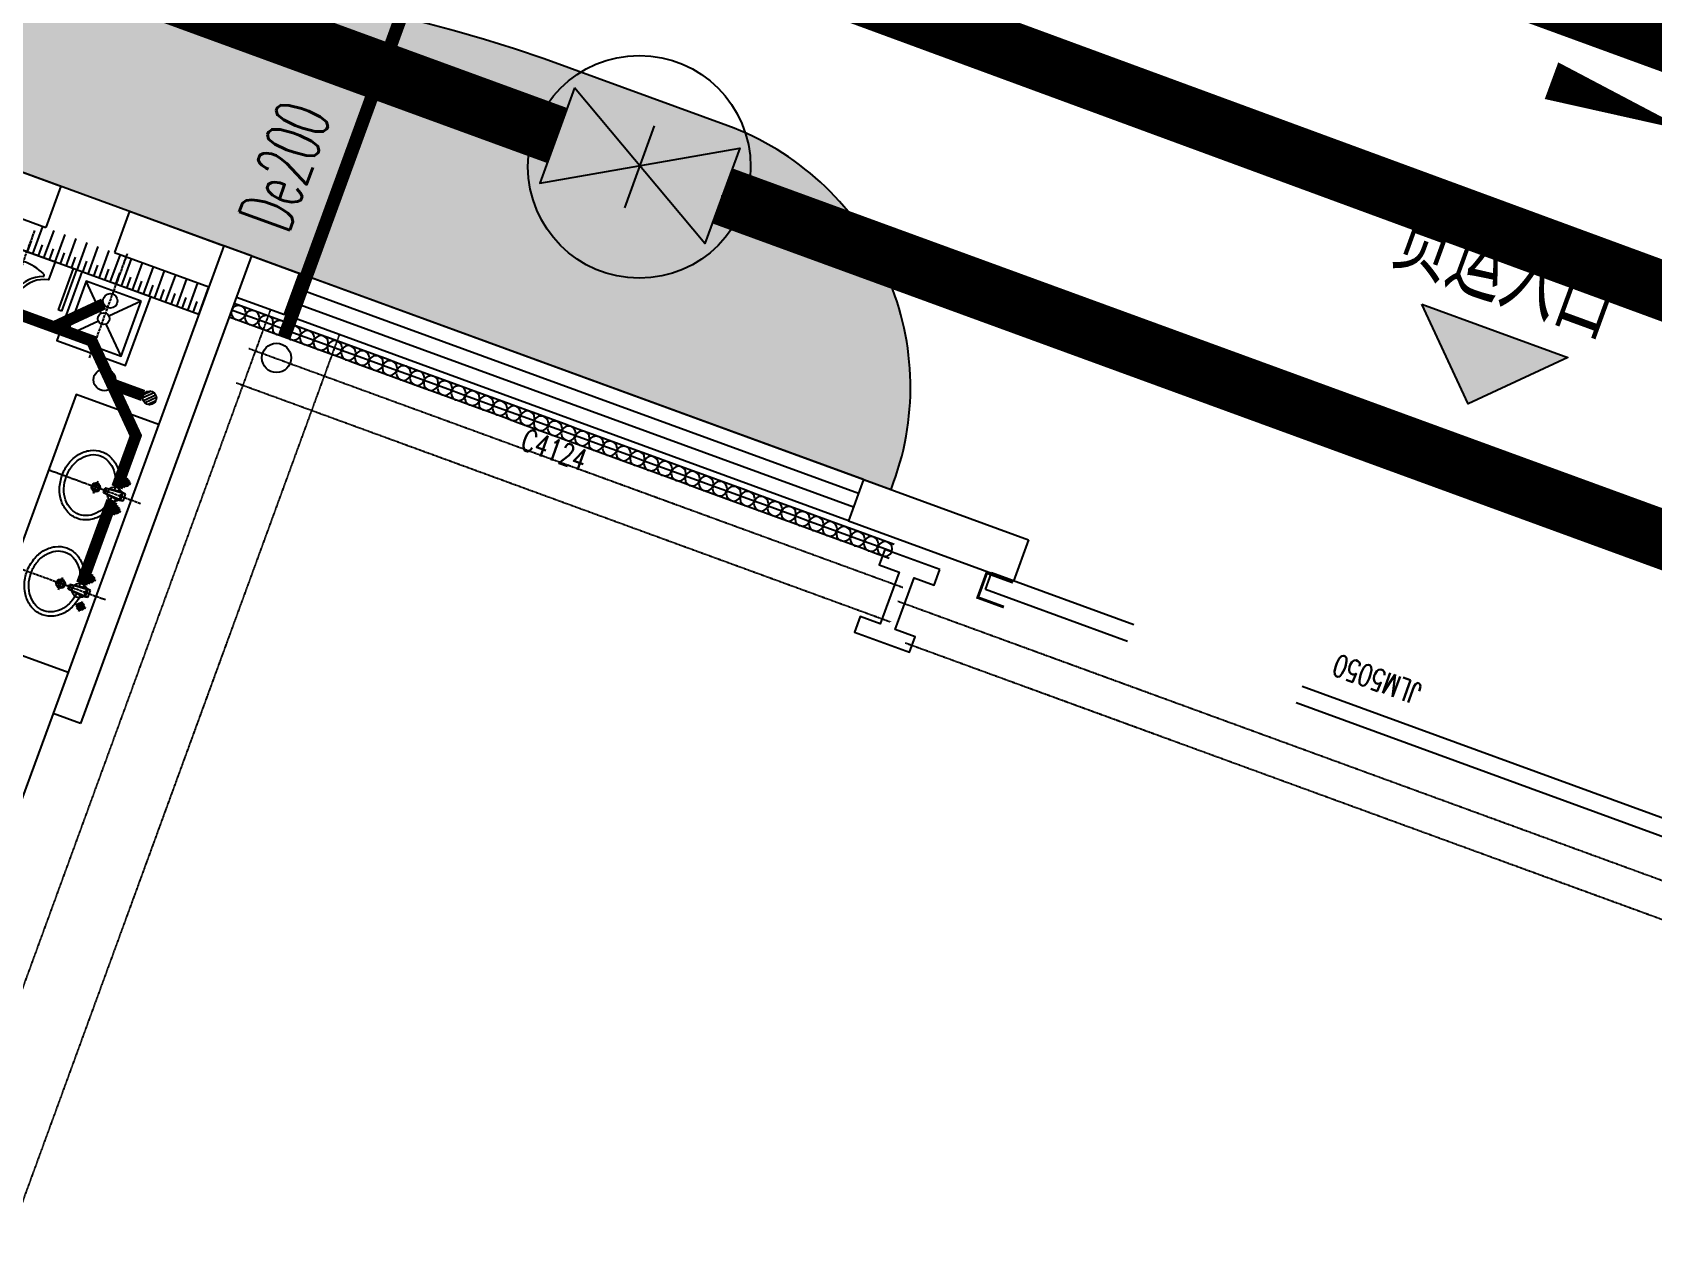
# Model space of a CAD drawing. Extents: x -111898 to 889894, y -2 to 1194865.
# Drawn here: x 654901 to 665964, y 1039992 to 1048296 of the extents above; entities that cross this region are included whole.
import ezdxf

# ---------------------------------------------------------------- set-up
doc = ezdxf.new("R2010")
doc.units = 0
doc.header["$LTSCALE"] = 10
doc.header["$MEASUREMENT"] = 0
for name, pattern in [('10平面$0$10平面$0$DASH', [0.35, 0.25, -0.1]), ('10平面$0$10平面$1$DOTE', [2.42, 2, -0.2, 0.02, -0.2]), ('10平面$0$DASH', [0.35, 0.25, -0.1]), ('10平面$1$DOTE', [2.42, 2, -0.2, 0.02, -0.2]), ('DOTE', [2.42, 2, -0.2, 0.02, -0.2])]:
    doc.linetypes.add(name, pattern=pattern)
doc.layers.get('Defpoints').update_dxf_attribs({"color": 210})
for name, color, linetype in [('0-WALL', 252, 'Continuous'), ('1-单体污水', 50, 'Continuous'), ('1-单体雨水', 131, 'Continuous'), ('10平面$0$10平面$0$WINDOW', 4, 'Continuous'), ('10平面$0$10平面$0$WINDOW_TEXT', 7, 'Continuous'), ('10平面$0$10平面$1$A-AXIS-DOTE', 14, '10平面$0$10平面$1$DOTE'), ('10平面$0$99平面图例外参$0$A-HATCH-2', 251, 'Continuous'), ('10平面$0$A-HRAIL', 173, 'Continuous'), ('10平面$0$A-LIN-V', 9, 'Continuous'), ('10平面$0$A-SFCE', 30, 'Continuous'), ('10平面$0$A-TEXT', 61, 'Continuous'), ('10平面$0$A-WC', 223, 'Continuous'), ('10平面$0$AS-WALL', 40, 'Continuous'), ('10平面$0$FH-tri', 180, 'Continuous'), ('10平面$1$A-AXIS-DOTE', 14, '10平面$1$DOTE'), ('A-AXIS-DOTE', 14, 'DOTE'), ('A-WC', 223, 'Continuous'), ('DIM_雨水', 4, 'Continuous'), ('EQUIP_地漏', 7, 'Continuous'), ('FM_ZF消防', 1, 'Continuous'), ('Gps-ZF雨水', 4, 'TG_Y'), ('SB_ZF污水', 2, 'Continuous'), ('TEXT_雨水', 4, 'Continuous'), ('VPIPE-雨水', 4, 'Continuous'), ('WALL', 252, 'Continuous'), ('建-窗', 252, 'Continuous'), ('建-门窗编号', 7, 'Continuous')]:
    doc.layers.add(name, color=color, linetype=linetype)
doc.layers.add('GPS-ZF消防', color=1, linetype='TG_X', lineweight=60)
doc.layers.add('GPS-ZF给水', color=3, linetype='TG_J', lineweight=60)
doc.styles.add('10平面$0$10平面$0$_TCH_WINDOW', font='SIMPLEX', dxfattribs={"height": 3.5, "bigfont": 'GBCBIG'})
doc.styles.add('10平面$0$A-STANDARD', font='SIMPLEX', dxfattribs={"bigfont": 'GBCBIG'})
doc.styles.add('_TWT_PIPEDN', font='SIMPLEX', dxfattribs={"width": 0.6, "height": 3, "bigfont": 'HZTXT'})
doc.styles.add('A-WIN-LABEL', font='SIMPLEX', dxfattribs={"bigfont": 'GBCBIG'})
doc.styles.add('TG_LINETYPE', font='SIMPLEX', dxfattribs={"width": 0.8, "height": 3.5, "bigfont": 'HZTXT'})
doc.linetypes.add('TG_J', pattern='A,2,-0.3,["J",TG_LINETYPE,S=0.1,R=0,X=-0.23,Y=-0.15],0', length=2.3)
doc.linetypes.add('TG_WX', pattern='A,3,-0.6,["WX",TG_LINETYPE,S=0.1,R=0,X=-0.52,Y=-0.15],0', length=3.6)
doc.linetypes.add('TG_X', pattern='A,5,-0.3,["X",TG_LINETYPE,S=0.1,R=0,X=-0.23,Y=-0.15],0', length=5.3)
doc.linetypes.add('TG_Y', pattern='A,2,-0.3,["Y",TG_LINETYPE,S=0.1,R=0,X=-0.25,Y=-0.15],0', length=2.3)

# ---------------------------------------------------------------- blocks, each defined once
blk = doc.blocks.new('10平面$0$JYC-1')
at = {"layer": '10平面$0$FH-tri'}
h = blk.add_hatch(color=2, dxfattribs=at)
h.dxf.hatch_style = 1
h.paths.add_polyline_path([(-419615, 259620), (-418365, 260870), (-418365, 259620)])
at = {"layer": '10平面$0$FH-tri', "color": 2}
blk.add_lwpolyline([(-419615, 259620), (-418365, 260870), (-418365, 260870), (-418365, 259620)], close=True, dxfattribs=at)
at = {"layer": '10平面$0$A-TEXT', "style": '10平面$0$A-STANDARD'}
blk.add_text('货运入口', height=900.2, rotation=45, dxfattribs=at).set_placement((-420173, 259444))
blk = doc.blocks.new('10平面$0$45345')
at = {"layer": '10平面$0$A-WC'}
h = blk.add_hatch(dxfattribs=at)
h.set_pattern_fill('ANSI31', color=256, scale=10)
h.set_pattern_definition([(30, (40598742844.535, 3385776346.45), (-7.9375, 13.74815), [])])
edge = h.paths.add_edge_path()
edge.add_arc((40598742441.347763, 3385774511.717568), 50, 0, 360)
blk.add_circle((40598742441.347763, 3385774511.717568), 50, dxfattribs=at)
blk = doc.blocks.new('10平面$0$$lvtry$00000224')
at = {"color": 0}
for p, q in [((-363, 0), (-363, -300)), ((-338, 0), (-363, 0)), ((-338, 0), (-338, -300)), ((337, 0), (337, -300)), ((362, 0), (337, 0)), ((362, 0), (362, -300)), ((-338, -300), (-363, -300)), ((362, -300), (337, -300))]:
    blk.add_line(p, q, dxfattribs=at)
at = {"color": 0, "elevation": 0}
blk.add_lwpolyline([(-205, -131), (-205, 0), (205, 0), (205, -131, 0.268068), (51, -263, -0.317765), (0, -300, -0.317765), (-51, -263, 0.268068)], format="xyb", close=True, dxfattribs=at)
at = {"color": 0}
blk.add_circle((0, -182, 0), 20, dxfattribs=at)
for centre, radius, start, end in [((-152, -115, 0), 10, 114.1084, 248.1394), ((5, -466, 0), 395, 66.6675, 114.1084), ((158, -113, 0), 10, 290.4941, 66.6675), ((-243, -341, 0), 233, 19.2639, 68.1394), ((243, -341, 0), 233, 110.4941, 160.7361), ((0, -256, 0), 24, 199.2639, 269.4998), ((0, -256, 0), 24, 270.5002, 340.7361)]:
    blk.add_arc(centre, radius, start, end, dxfattribs=at)
blk.add_point((0, -182, 0), dxfattribs=at)
at = {"layer": '10平面$1$A-AXIS-DOTE'}
blk.add_lwpolyline([(0, 153), (0, -367)], dxfattribs=at)
blk = doc.blocks.new('10平面$0$小便器')
at = {"layer": '10平面$0$A-WC', "xscale": -1, "rotation": 89.99999999999999}
blk.add_blockref('10平面$0$$lvtry$00000224', (2044606, 1695654), dxfattribs=at)
blk = doc.blocks.new('10平面$0$10平面$0$$DorLib2D$00000126')
at = {"color": 0, "linetype": 'Continuous'}
for p, q in [((-0.532, 0.5), (-0.532, 0.9)), ((0.532, 0.9), (0.532, 0.5))]:
    blk.add_line(p, q, dxfattribs=at)
at = {"color": 0, "linetype": '10平面$0$10平面$0$DASH'}
for p, q in [((-0.532, 0.9), (0.532, 0.9)), ((-0.532, 0.5), (0.532, 0.5))]:
    blk.add_line(p, q, dxfattribs=at)
blk = doc.blocks.new('10平面$0$DOOR2DLIB$SYSLIB$00000123')
at = {"color": 0}
for p, q in [((0.475, -0.0014), (0.475, 0.7521)), ((0.475, 0.7521), (0.5, 0.7521)), ((0.5, -0.0014), (0.5, 0.7521)), ((-0.5, 0), (-0.5, 0.252)), ((-0.475, 0.252), (-0.5, 0.252)), ((-0.475, 0), (-0.475, 0.252)), ((-0.475, 0), (-0.5, 0)), ((0.475, -0.0014), (0.5, -0.0014))]:
    blk.add_line(p, q, dxfattribs=at)
for centre, radius, start, end in [((0.5046, -0.0019), 0.7546, 92.24927, 179.72377), ((-0.5008, 0.0026), 0.2508, 359.78987, 84.09744)]:
    blk.add_arc(centre, radius, start, end, dxfattribs=at)
blk = doc.blocks.new('10平面$0$G$C325EBD4F-M')
at = {"layer": '10平面$0$10平面$0$WINDOW'}
blk.add_line((-5200, -50), (-3700, -50), dxfattribs=at)
at = {"layer": '10平面$0$AS-WALL'}
for p, q in [((-5500, 250), (-5200, 250)), ((-5500, 250), (-5500, -300)), ((-3700, 250), (-3400, 250)), ((-3400, 250), (-3400, -300)), ((-5200, -50), (-5200, -600)), ((-3700, -50), (-3700, -600)), ((-6400, -300), (-5500, -300)), ((-6400, -300), (-6400, -600)), ((-3400, -300), (-2500, -300)), ((-2500, -300), (-2500, -600)), ((-6400, -600), (-5200, -600)), ((-3700, -600), (-2500, -600))]:
    blk.add_line(p, q, dxfattribs=at)
for points in [[(-5200, 250), (-5200, -50)], [(-3700, 250), (-3700, -50)]]:
    blk.add_lwpolyline(points, dxfattribs=at)
at = {"layer": '10平面$0$10平面$0$WINDOW'}
ref = blk.add_blockref('10平面$0$DOOR2DLIB$SYSLIB$00000123', (-4450, 100), dxfattribs=dict(at, xscale=-1500, yscale=-1500, zscale=300))
ref.add_attrib('A0', 'MLC1584', (-4795, 313), dxfattribs={"layer": '10平面$0$10平面$0$WINDOW_TEXT', "height": 148.8, "style": '10平面$0$10平面$0$_TCH_WINDOW', "width": 0.705882})
ref = blk.add_blockref('10平面$0$10平面$0$$DorLib2D$00000126', (0, -450), dxfattribs=dict(at, xscale=5000, yscale=300, zscale=300))
ref.add_attrib('A0', 'JLM5050', (-369, -594), dxfattribs={"layer": '10平面$0$10平面$0$WINDOW_TEXT', "height": 148.8, "style": '10平面$0$10平面$0$_TCH_WINDOW', "width": 0.705882})
blk = doc.blocks.new('10平面$0$343243')
at = {"layer": '10平面$0$10平面$1$A-AXIS-DOTE'}
blk.add_lwpolyline([(-137039, 783550), (-137039, 784210)], dxfattribs=at)
at = {"layer": '10平面$0$A-WC'}
for p, q in [((-137084, 783875), (-136994, 783875)), ((-137039, 783830), (-137039, 783920)), ((-137139, 783657), (-137139, 783731)), ((-137071, 783707), (-137056, 783814)), ((-137064, 783668), (-137056, 783814)), ((-137056, 783814), (-137022, 783814)), ((-137056, 783804), (-137022, 783804)), ((-137014, 783668), (-137022, 783814)), ((-137008, 783707), (-137022, 783814)), ((-136939, 783657), (-136939, 783731)), ((-137176, 783694), (-137103, 783694)), ((-137064, 783668), (-137071, 783707)), ((-137064, 783668), (-137014, 783668)), ((-137063, 783687), (-137015, 783687)), ((-137014, 783668), (-137008, 783707)), ((-136976, 783694), (-136903, 783694))]:
    blk.add_line(p, q, dxfattribs=at)
for points in [[(-137069, 783721, -0.055034), (-137132, 783735, -0.088849), (-137208, 783776, -0.104988), (-137263, 783843, -0.12017), (-137282, 783920, -0.12017), (-137263, 783997, -0.104988), (-137208, 784064, -0.088849), (-137132, 784105, -0.080052), (-137039, 784120, -0.080052)], [(-137065, 783751, -0.056066), (-137123, 783763, -0.088849), (-137190, 783800, -0.104988), (-137237, 783857, -0.12017), (-137252, 783920, -0.12017), (-137237, 783983, -0.104988), (-137190, 784040, -0.088849), (-137123, 784077, -0.080052), (-137039, 784090, -0.080052)], [(-137039, 784120, -0.080052), (-136946, 784105, -0.088849), (-136870, 784064, -0.104988), (-136815, 783997, -0.12017), (-136796, 783920, -0.12017), (-136815, 783843, -0.104988), (-136870, 783776, -0.088849), (-136946, 783735, -0.055034), (-137010, 783721, -0.080052)], [(-137039, 784090, -0.080052), (-136956, 784077, -0.088849), (-136889, 784040, -0.104988), (-136842, 783983, -0.12017), (-136826, 783920, -0.12017), (-136842, 783857, -0.104988), (-136889, 783800, -0.088849), (-136956, 783763, -0.056066), (-137014, 783751, -0.080052)]]:
    blk.add_lwpolyline(points, format="xyb", dxfattribs=at)
for centre, radius in [((-137039, 783875), 30), ((-137039, 783875), 20), ((-137139, 783694), 25), ((-136939, 783694), 25), ((-137139, 783694), 15), ((-136939, 783694), 15)]:
    blk.add_circle(centre, radius, dxfattribs=at)
for centre, start, end in [((-137040, 783695), 80.5252, 279.4748), ((-137038, 783695), 260.5252, 99.4748)]:
    blk.add_arc(centre, 7.19, start, end, dxfattribs=at)
blk = doc.blocks.new('A$C34D37DA4')
at = {"ltscale": 0.5}
for points in [[(-250, -108), (250, -108), (250, 392), (-250, 392)], [(-200, -58), (200, -58), (200, 342), (-200, 342)]]:
    blk.add_lwpolyline(points, close=True, dxfattribs=at)
for points in [[(-200, 342), (-28, 171)], [(28, 171), (200, 342)], [(-200, -58), (-28, 114)], [(28, 114), (200, -58)]]:
    blk.add_lwpolyline(points, dxfattribs=at)
blk.add_circle((0, 142), 40, dxfattribs=at)
at = {"layer": 'A-AXIS-DOTE'}
blk.add_lwpolyline([(0, 427), (0, -333)], dxfattribs=at)
blk = doc.blocks.new('10平面$0$3333')
at = {"layer": '10平面$0$A-SFCE', "const_width": 20}
blk.add_lwpolyline([(-227064, 766320), (-227064, 766510), (-227244, 766510), (-227244, 766320)], dxfattribs=at)
blk = doc.blocks.new('10平面$0$99平面图例外参$0$$LinePat$填挖边坡')
at = {"color": 0}
for p, q in [((0, 0), (0, -1500)), ((300, 0), (300, -600))]:
    blk.add_line(p, q, dxfattribs=at)
at = {"layer": 'Defpoints', "color": 0}
blk.add_point((600, 0), dxfattribs=at)
blk = doc.blocks.new('10平面$0$99平面图例外参$0$$LinePat$圆环')
for points in [[(0, 150), (300, 150)], [(0, 0), (300, 0)], [(0, -150), (300, -150)]]:
    blk.add_lwpolyline(points)
at = {"color": 0}
blk.add_circle((150, 0), 150, dxfattribs=at)
blk = doc.blocks.new('$TwtSys$00000147')
blk.add_circle((0, 0, 0), 25)
blk = doc.blocks.new('$TwtSys$00000141')
for p, q in [((-94, 8), (-10, 92)), ((-94, 8), (-10, 92)), ((-87, -35), (35, 87)), ((-87, -35), (35, 87)), ((-66, -66), (66, 66)), ((-66, -66), (66, 66)), ((-32, -87), (88, 33)), ((-32, -87), (88, 33)), ((11, -92), (92, -11)), ((11, -92), (92, -11))]:
    blk.add_line(p, q)
blk.add_circle((0, 0), 94)
blk.add_circle((0, 0), 94)
blk = doc.blocks.new('WINDOW2DLIB$DYNSTYLE$00000005')
at = {"color": 0}
for points in [[(-0.5, 0.5), (-0.5, -0.5)], [(-0.5, 0.5), (0.5, 0.5)], [(0.5, -0.5), (0.5, 0.5)], [(0.5, 0.1667), (-0.5, 0.1667)], [(0.5, -0.1667), (-0.5, -0.1667)], [(-0.5, -0.5), (0.5, -0.5)]]:
    blk.add_lwpolyline(points, dxfattribs=at)
blk = doc.blocks.new('$VALVE$00000296')
for points in [[(-125, 72.2), (-125, -72.2), (125, 72.2), (125, -72.2), (-125, 72.2)], [(0, 60.2), (0, -63.6)]]:
    blk.add_lwpolyline(points)
for p in [(-125, 0), (125, 0)]:
    blk.add_point(p)

msp = doc.modelspace()

# ---------------------------------------------------------------- hatches: boundary and pattern name
at = {"layer": '0-WALL'}
h = msp.add_hatch(dxfattribs=at)
h.set_pattern_fill('草坪或沼泽', color=8, scale=400, angle=-0.200257)
h.set_pattern_definition([(359.79974, (-824318.4, 704905.5), (1605.5824, 1594.398), [240, -48, 64, -48, 240, -960]), (359.79974, (-824398.3, 704953.8), (1605.5824, 1594.398), [160, -120, 240, -120, 160, -800]), (359.79974, (-823836, 705591.9), (1605.5824, 1594.398), [200, -80, 200, -1120]), (359.79974, (-824634.9, 705914.7), (1605.5824, 1594.398), [80, -160, 80, -1280]), (89.79974, (-824474.9, 705914.1), (-1594.398, 1605.5824), [144, -1456]), (89.79974, (-823998.3, 704952.4), (-1594.398, 1605.5824), [160, -1440]), (89.79974, (-823596, 705591), (-1594.398, 1605.5824), [160, -1440]), (44.79974, (-823790.3, 704935.7), (5.5922, 1599.9902), [160, -2102.7417]), (134.79974, (-824206.3, 704937.2), (-1599.9902, 5.5922), [160, -2102.7417]), (63.23469, (-823838.3, 704943.9), (5.5922, 1599.99023), [160, -3417.7088]), (75.7635, (-823918.27, 704952.15), (5.59221, 1599.99023), [160, -6436.969]), (75.7635, (-823516.03, 705590.75), (5.59221, 1599.99023), [128, -6468.969]), (75.7635, (-824442.9, 705914), (5.59221, 1599.99023), [112, -6484.969]), (103.835987, (-824078.27, 704952.7), (5.59221, 1599.99023), [160, -6436.969]), (103.835987, (-823676.03, 705591.3), (5.59221, 1599.99023), [128, -6468.969]), (103.835987, (-824506.9, 705914.2), (5.59221, 1599.99023), [112, -6484.969]), (116.364795, (-824158.3, 704945), (5.5922, 1599.99023), [160, -3417.7069])])
edge = h.paths.add_edge_path()
edge.add_line((741503.08, 933538.38), (741712.87, 934018.57))
edge.add_line((741712.87, 934018.57), (745060.96, 941812.89))
edge.add_line((745060.96, 941812.89), (766890.86, 1001849.76))
edge.add_line((766890.86, 1001849.76), (760346.98, 1016169.02))
edge.add_line((760346.98, 1016169.02), (737579.78, 1026362.54))
edge.add_line((737579.78, 1026362.54), (720756.11, 1037729.77))
edge.add_line((720756.11, 1037729.77), (653654.65, 1067773.01))
edge.add_line((653654.65, 1067773.01), (467795.25, 820503.81))
edge.add_line((467795.25, 820503.81), (468143.58, 820404.89))
edge.add_line((468143.58, 820404.89), (647181.92, 1058601.18))
edge.add_line((647181.92, 1058601.18), (648464.56, 1058132.56))
edge.add_line((648464.56, 1058132.56), (650350.23, 1063296.8))
edge.add_line((650350.23, 1063296.8), (720796.15, 1037558.69))
edge.add_line((720796.15, 1037558.69), (718909.6, 1032395.07))
edge.add_line((718909.6, 1032395.07), (725484.49, 1029992.9))
edge.add_line((725484.49, 1029992.9), (726513.26, 1032808.65))
edge.add_line((726513.26, 1032808.65), (729331.07, 1031779.14))
edge.add_line((729331.07, 1031779.14), (728302.36, 1028963.46))
edge.add_line((728302.36, 1028963.46), (747084.56, 1022101.19))
edge.add_line((747084.56, 1022101.19), (755217.14, 1018452.95))
edge.add_arc((743028.5, 1006160.87), 17310.64, -14.619994, 45.242091, ccw=False)
edge.add_line((759778.64, 1001791.54), (760685.99, 1001458.08))
edge.add_line((760685.99, 1001458.08), (765094.65, 999847.31))
edge.add_line((765094.65, 999847.31), (740941.69, 933744.02))
edge.add_line((740941.69, 933744.02), (741503.08, 933538.38))
h = msp.add_hatch(dxfattribs=at)
h.set_pattern_fill('草坪或沼泽', color=8, scale=400, angle=-0.200257)
h.set_pattern_definition([(359.79974, (-824318.4, 704905.5), (1605.5824, 1594.398), [240, -48, 64, -48, 240, -960]), (359.79974, (-824398.3, 704953.8), (1605.5824, 1594.398), [160, -120, 240, -120, 160, -800]), (359.79974, (-823836, 705591.9), (1605.5824, 1594.398), [200, -80, 200, -1120]), (359.79974, (-824634.9, 705914.7), (1605.5824, 1594.398), [80, -160, 80, -1280]), (89.79974, (-824474.9, 705914.1), (-1594.398, 1605.5824), [144, -1456]), (89.79974, (-823998.3, 704952.4), (-1594.398, 1605.5824), [160, -1440]), (89.79974, (-823596, 705591), (-1594.398, 1605.5824), [160, -1440]), (44.79974, (-823790.3, 704935.7), (5.5922, 1599.9902), [160, -2102.7417]), (134.79974, (-824206.3, 704937.2), (-1599.9902, 5.5922), [160, -2102.7417]), (63.23469, (-823838.3, 704943.9), (5.5922, 1599.99023), [160, -3417.7088]), (75.7635, (-823918.27, 704952.15), (5.59221, 1599.99023), [160, -6436.969]), (75.7635, (-823516.03, 705590.75), (5.59221, 1599.99023), [128, -6468.969]), (75.7635, (-824442.9, 705914), (5.59221, 1599.99023), [112, -6484.969]), (103.835987, (-824078.27, 704952.7), (5.59221, 1599.99023), [160, -6436.969]), (103.835987, (-823676.03, 705591.3), (5.59221, 1599.99023), [128, -6468.969]), (103.835987, (-824506.9, 705914.2), (5.59221, 1599.99023), [112, -6484.969]), (116.364795, (-824158.3, 704945), (5.5922, 1599.99023), [160, -3417.7069])])
edge = h.paths.add_edge_path()
edge.add_line((603199.85, 981886.33), (605589.45, 988426.73))
edge.add_line((605589.45, 988426.73), (652393.87, 1048233.38))
edge.add_line((652393.87, 1048233.38), (660764.58, 1045175.06))
edge.add_line((660764.58, 1045175.06), (660781.63, 1045221.72))
edge.add_arc((658997.01, 1045873.74), 1900, -20.070288, 69.930039)
edge.add_line((659649.03, 1047658.36), (658395.23, 1048116.44))
edge.add_arc((654982.82, 1038180.77), 10505.34, 71.044954, 143.375781)
edge.add_line((646551.59, 1044447.88), (600318.87, 982938.92))
edge.add_line((600318.87, 982938.92), (603199.85, 981886.33))
at = {"layer": '1-单体污水'}
for points in [[(655306.35, 1046189.8), (655320.07, 1046227.37), (655335.64, 1046221.68)], [(655306.35, 1046189.8), (655342.62, 1046206.66), (655335.64, 1046221.68)], [(655607.38, 1045542.16), (655643.65, 1045559.02), (655650.63, 1045544)], [(655607.38, 1045542.16), (655644.95, 1045528.44), (655650.63, 1045544)]]:
    msp.add_hatch(color=256, dxfattribs=at).paths.add_polyline_path(points)

# ---------------------------------------------------------------- linework, layer by layer
at = {"layer": '0-WALL'}
msp.add_lwpolyline([(603199.85, 981886.33), (605589.45, 988426.73), (652393.87, 1048233.38), (660764.58, 1045175.06), (660781.63, 1045221.72, 0.41421524), (659649.03, 1047658.36), (658395.23, 1048116.44, 0.32651635), (646551.59, 1044447.88), (600318.87, 982938.92)], format="xyb", close=True, dxfattribs=at)
at = {"layer": '1-单体污水', "const_width": 80}
for points in [[(654437.52, 1046507.23), (655048.05, 1046284.17)], [(655387.44, 1046441.93), (655048.05, 1046284.17)], [(655048.05, 1046284.17), (655306.35, 1046189.8)], [(655306.35, 1046189.8), (655443.45, 1045894.84)], [(655657.6, 1045816.59), (655443.45, 1045894.84)], [(655443.45, 1045894.84), (655607.38, 1045542.16)], [(655478.69, 1045189.94), (655607.38, 1045542.16)], [(655238.47, 1044532.45), (655444.37, 1045096.01)]]:
    msp.add_lwpolyline(points, dxfattribs=at)
at = {"layer": '1-单体雨水', "const_width": 90}
msp.add_lwpolyline([(657597.66, 1048891.55), (656619.62, 1046214.63)], dxfattribs=at)
at = {"layer": '10平面$0$A-LIN-V', "color": 8}
msp.add_line((656037.52, 1046369.81), (652563.64, 1047639.03), dxfattribs=at)
at = {"layer": 'A-WC'}
msp.add_lwpolyline([(655762.99, 1045618.39), (655199.42, 1045824.3), (654581.71, 1044133.61), (655145.28, 1043927.7)], dxfattribs=at)
at = {"layer": 'DIM_雨水'}
msp.add_lwpolyline([(663365.68, 1048668.51, 0, 0, 0), (666212.62, 1047621.03, 0, 266.67, 0), (665274.13, 1047966.33, 0, 0, 0)], format="xyseb", dxfattribs=at)
at = {"layer": 'FM_ZF消防'}
msp.add_circle((659045.5, 1047378.46), 760.12, dxfattribs=at)
at = {"layer": 'GPS-ZF消防', "linetype": 'TG_WX', "ltscale": 0.1, "const_width": 400}
for points in [[(644324.8, 1052765.32), (658484.68, 1047591.86)], [(659611.81, 1047180.05), (711862.61, 1028089.7)]]:
    msp.add_lwpolyline(points, dxfattribs=at)
at = {"layer": 'GPS-ZF给水', "ltscale": 0.1, "const_width": 400}
msp.add_lwpolyline([(646403.93, 1053754.33), (732072.4, 1022234.6)], dxfattribs=at)
at = {"layer": 'Gps-ZF雨水', "ltscale": 0.1, "const_width": 400}
msp.add_lwpolyline([(673330.06, 1045571.67), (658896.8, 1050844.96)], dxfattribs=at)
at = {"layer": 'VPIPE-雨水', "linetype": 'Continuous'}
msp.add_circle((656568.14, 1046073.74), 100, dxfattribs=at)
at = {"layer": 'WALL', "color": 8}
for p, q in [((652393.87, 1048233.38), (655095.31, 1047246.39)), ((652495.73, 1047876.77), (654992.36, 1046964.6)), ((655564.94, 1047074.8), (656209.11, 1046839.45)), ((656209.11, 1046839.45), (655042.32, 1043645.92)), ((656396.97, 1046770.81), (656209.11, 1046839.45)), ((656396.97, 1046770.81), (655230.18, 1043577.29)), ((655461.99, 1046793.02), (656106.16, 1046557.67)), ((656396.97, 1046770.81), (656725.71, 1046650.7)), ((656294.01, 1046489.03), (656622.76, 1046368.92)), ((660576.73, 1045243.69), (661703.85, 1044831.89)), ((660473.78, 1044961.91), (661600.9, 1044550.11)), ((661703.85, 1044831.89), (661600.9, 1044550.11)), ((655042.32, 1043645.92), (654699.15, 1042706.65))]:
    msp.add_line(p, q, dxfattribs=at)
at = {"layer": 'WALL', "color": 8, "linetype": '10平面$0$DASH'}
for p, q in [((625403.07, 961211.24), (656528.83, 1046403.24)), ((625872.71, 961039.65), (656998.47, 1046231.65)), ((656378.92, 1046138.61), (660844.22, 1044507.17)), ((656293.12, 1045903.8), (660758.42, 1044272.35)), ((660809.9, 1044413.24), (666813.73, 1042219.68)), ((660861.24, 1044128.32), (666590.8, 1042034.97))]:
    msp.add_line(p, q, dxfattribs=at)
at = {"layer": 'WALL', "color": 8}
for points in [[(655095.31, 1047246.39), (654992.36, 1046964.6)], [(655564.94, 1047074.8), (655461.99, 1046793.02)], [(656725.71, 1046650.7), (656622.76, 1046368.92)], [(655762.99, 1045618.39), (655199.42, 1045824.3), (654581.71, 1044133.61), (655145.28, 1043927.7)], [(660576.73, 1045243.69), (660473.78, 1044961.91)], [(655230.18, 1043577.29), (655042.32, 1043645.92)]]:
    msp.add_lwpolyline(points, dxfattribs=at)
msp.add_lwpolyline([(661096.95, 1044627.76), (660721.24, 1044765.03), (660682.8, 1044659.83), (660819.94, 1044609.73), (660690.91, 1044256.57), (660553.77, 1044306.67), (660515.34, 1044201.47), (660891.05, 1044064.2), (660929.48, 1044169.4), (660792.35, 1044219.5), (660921.38, 1044572.67), (661058.51, 1044522.57)], close=True, dxfattribs=at)

# ---------------------------------------------------------------- block references
at = {"layer": '10平面$0$99平面图例外参$0$A-HATCH-2', "color": 8, "xscale": 0.1340030048142174, "yscale": 0.1333333333333333, "zscale": 0.1333333333333333, "rotation": 159.9297114336372}
for p in [(654904.74, 1046783.69), (654980.26, 1046756.09), (655055.78, 1046728.5), (655131.29, 1046700.91), (655206.81, 1046673.32), (655282.33, 1046645.73), (655357.85, 1046618.14), (655433.37, 1046590.54), (655508.89, 1046562.95), (655584.41, 1046535.36), (655659.93, 1046507.77), (655735.45, 1046480.18), (655810.97, 1046452.59), (655886.49, 1046424.99), (655962.01, 1046397.4), (656037.52, 1046369.81)]:
    msp.add_blockref('10平面$0$99平面图例外参$0$$LinePat$填挖边坡', p, dxfattribs=at)
at = {"layer": '10平面$0$A-HRAIL', "xscale": -0.3333333334560343, "yscale": 0.3333333333333334, "zscale": 0.3333333333333333, "rotation": 339.9297114345931}
for p in [(656355, 1046364.54), (656448.92, 1046330.23), (656542.85, 1046295.91), (656636.78, 1046261.59), (656730.71, 1046227.27), (656824.63, 1046192.96), (656918.56, 1046158.64), (657012.49, 1046124.32), (657106.41, 1046090.01), (657200.34, 1046055.69), (657294.27, 1046021.37), (657388.2, 1045987.05), (657482.12, 1045952.74), (657576.05, 1045918.42), (657669.98, 1045884.1), (657763.9, 1045849.78), (657857.83, 1045815.47), (657951.76, 1045781.15), (658045.69, 1045746.83), (658139.61, 1045712.52), (658233.54, 1045678.2), (658327.47, 1045643.88), (658421.4, 1045609.56), (658515.32, 1045575.25), (658609.25, 1045540.93), (658703.18, 1045506.61), (658797.1, 1045472.29), (658891.03, 1045437.98), (658984.96, 1045403.66), (659078.89, 1045369.34), (659172.81, 1045335.03), (659266.74, 1045300.71), (659360.67, 1045266.39), (659454.59, 1045232.07), (659548.52, 1045197.76), (659642.45, 1045163.44), (659736.38, 1045129.12), (659830.3, 1045094.8), (659924.23, 1045060.49), (660018.16, 1045026.17), (660112.09, 1044991.85), (660206.01, 1044957.54), (660299.94, 1044923.22), (660393.87, 1044888.9), (660487.79, 1044854.58), (660581.72, 1044820.27), (660675.65, 1044785.95), (660769.58, 1044751.63)]:
    msp.add_blockref('10平面$0$99平面图例外参$0$$LinePat$圆环', p, dxfattribs=at)
at = {"layer": '10平面$0$A-SFCE', "rotation": 69.9297114345931}
msp.add_blockref('10平面$0$3333', (1459302.1, 994836.02), dxfattribs=at)
at = {"layer": 'A-WC', "rotation": 159.9297114489383}
msp.add_blockref('A$C34D37DA4', (655436.98, 1046474.51), dxfattribs=at)
at = {"layer": 'EQUIP_地漏', "xscale": 0.5, "yscale": 0.5, "zscale": 0.5, "rotation": 159.9297114489383}
msp.add_blockref('$TwtSys$00000141', (655701.75, 1045800.46), dxfattribs=at)
at = {"layer": 'FM_ZF消防', "xscale": 4.8, "yscale": 4.8, "zscale": 4.8, "rotation": 339.9297223094181}
msp.add_blockref('$VALVE$00000296', (659048.25, 1047385.96), dxfattribs=at)
at = {"layer": 'SB_ZF污水', "xscale": 2, "yscale": 2, "zscale": 2, "rotation": 339.9297114489383}
for p in [(655432.78, 1046463), (655461.53, 1045142.97), (655221.31, 1044485.48)]:
    msp.add_blockref('$TwtSys$00000147', p, dxfattribs=at)
at = {"layer": 'WALL'}
for name, p, xscale, yscale, zscale, rotation in [('10平面$0$JYC-1', (629253.09, 752471.47), 0.6000000000000003, 0.6000000000000003, 0.6000000000000003, 294.9297114345945), ('10平面$0$45345', (16128977128.19, 58943817244.37), 1.5, 1.5, 1.5, 249.9297114345922)]:
    msp.add_blockref(name, p, dxfattribs=dict(at, xscale=xscale, yscale=yscale, zscale=zscale, rotation=rotation))
at = {"layer": 'WALL', "xscale": -1, "rotation": 69.92971143457702}
msp.add_blockref('10平面$0$小便器', (2949196.9, 2385338.78), dxfattribs=at)
at = {"layer": 'WALL', "rotation": 69.9297114345931}
for p in [(1438634.93, 904901.94), (1438394.71, 904244.45)]:
    msp.add_blockref('10平面$0$343243', p, dxfattribs=at)
at = {"layer": 'WALL', "color": 8, "rotation": 159.9297114345931}
msp.add_blockref('10平面$0$G$C325EBD4F-M', (663846.13, 1043410.39), dxfattribs=at)
at = {"layer": '建-窗'}
ref = msp.add_blockref('WINDOW2DLIB$DYNSTYLE$00000005', (658599.74, 1045806.31), dxfattribs=dict(at, xscale=-4100, yscale=300, zscale=300, rotation=339.9297114461197))
ref.add_attrib('A', 'C4124', (658226.07, 1045453.76), dxfattribs={"layer": '建-门窗编号', "height": 148.75, "rotation": 339.929711, "style": 'A-WIN-LABEL', "width": 0.705882})

# ---------------------------------------------------------------- texts
at = {"layer": 'TEXT_雨水', "style": '_TWT_PIPEDN', "width": 0.557143}
msp.add_text('De200', height=367.5, rotation=69.929711, dxfattribs=at).set_placement((656646.88, 1046912.14))

doc.saveas('drawing.dxf')
